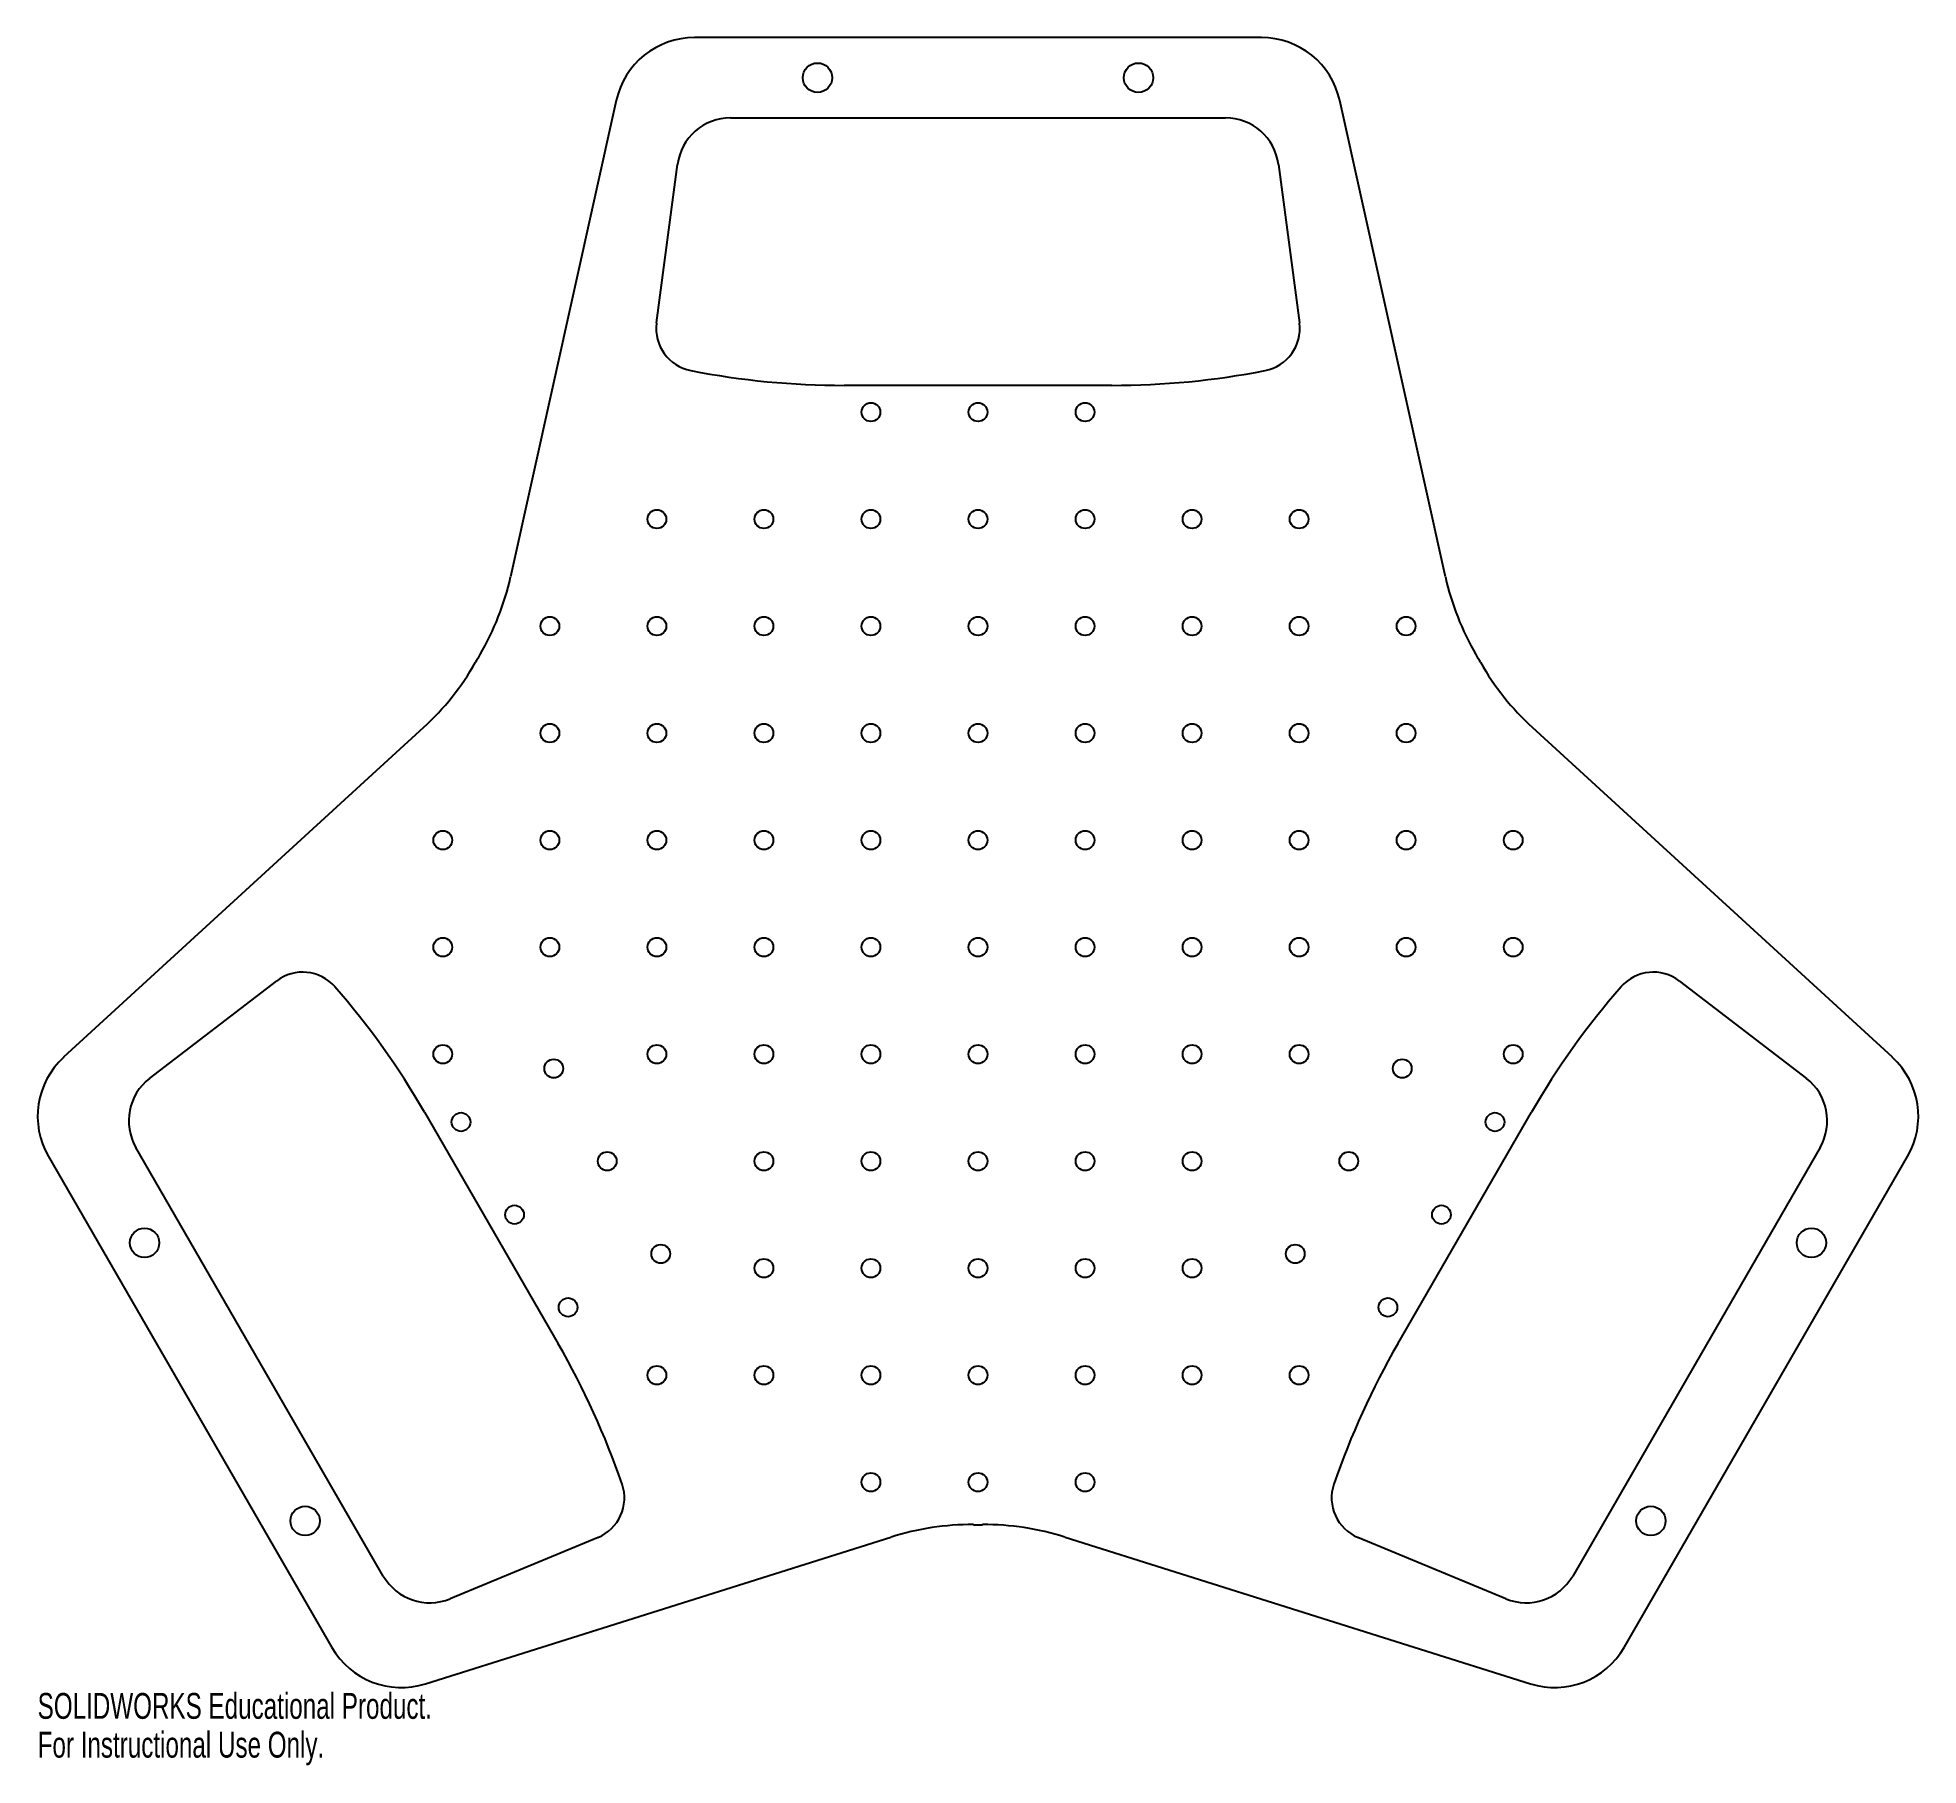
# Model space of a CAD drawing. Header units: millimetres. Extents: x -176 to 176, y -153 to 170.
import ezdxf

# ---------------------------------------------------------------- set-up
doc = ezdxf.new("R2010")
doc.units = ezdxf.units.MM
doc.styles.add('SLDTEXTSTYLE0', font='TXT', dxfattribs={"width": 0.7})

msp = doc.modelspace()

# ---------------------------------------------------------------- linework, layer by layer
at = {"color": 7, "linetype": 'Continuous', "lineweight": 25}
for p, q in [((52.96, 170), (-52.96, 170)), ((-67.61, 158.25), (-87.35, 69.2)), ((87.35, 69.2), (67.61, 158.25)), ((-46.23, 155), (46.23, 155)), ((-60.05, 116.66), (-56.14, 146.31)), ((56.14, 146.31), (60.05, 116.66)), ((25, 105), (-25, 105)), ((-103.6, 41.04), (-170.85, -20.58)), ((170.85, -20.58), (103.6, 41.04)), ((-154.78, -24.53), (-131.05, -6.33)), ((131.05, -6.33), (154.78, -24.53)), ((-103.43, -30.85), (-78.43, -74.15)), ((78.43, -74.15), (103.43, -30.85)), ((-111.12, -117.54), (-157.35, -37.46)), ((157.35, -37.46), (111.12, -117.54)), ((-173.7, -39.13), (-120.74, -130.87)), ((120.74, -130.87), (173.7, -39.13)), ((-103.24, -137.67), (-16.26, -110.24)), ((-71, -110.33), (-98.63, -121.78)), ((16.26, -110.24), (103.24, -137.67)), ((98.63, -121.78), (71, -110.33))]:
    msp.add_line(p, q, dxfattribs=at)
for centre, radius in [((-30, 162.5), 2.75), ((30, 162.5), 2.75), ((-20, 100), 1.75), ((0, 100), 1.75), ((20, 100), 1.75), ((-60, 80), 1.75), ((-40, 80), 1.75), ((-20, 80), 1.75), ((0, 80), 1.75), ((20, 80), 1.75), ((40, 80), 1.75), ((60, 80), 1.75), ((-80, 60), 1.75), ((-60, 60), 1.75), ((-40, 60), 1.75), ((-20, 60), 1.75), ((0, 60), 1.75), ((20, 60), 1.75), ((40, 60), 1.75), ((60, 60), 1.75), ((80, 60), 1.75), ((-80, 40), 1.75), ((-60, 40), 1.75), ((-40, 40), 1.75), ((-20, 40), 1.75), ((0, 40), 1.75), ((20, 40), 1.75), ((40, 40), 1.75), ((60, 40), 1.75), ((80, 40), 1.75), ((-100, 20), 1.75), ((-80, 20), 1.75), ((-60, 20), 1.75), ((-40, 20), 1.75), ((-20, 20), 1.75), ((0, 20), 1.75), ((20, 20), 1.75), ((40, 20), 1.75), ((60, 20), 1.75), ((80, 20), 1.75), ((100, 20), 1.75), ((-100, 0), 1.75), ((-80, 0), 1.75), ((-60, 0), 1.75), ((-40, 0), 1.75), ((-20, 0), 1.75), ((0, 0), 1.75), ((20, 0), 1.75), ((40, 0), 1.75), ((60, 0), 1.75), ((80, 0), 1.75), ((100, 0), 1.75), ((-100, -20), 1.75), ((-79.28, -22.68), 1.75), ((-60, -20), 1.75), ((-40, -20), 1.75), ((-20, -20), 1.75), ((0, -20), 1.75), ((20, -20), 1.75), ((40, -20), 1.75), ((60, -20), 1.75), ((79.28, -22.68), 1.75), ((100, -20), 1.75), ((-96.6, -32.68), 1.75), ((96.6, -32.68), 1.75), ((-69.28, -40), 1.75), ((-40, -40), 1.75), ((-20, -40), 1.75), ((0, -40), 1.75), ((20, -40), 1.75), ((40, -40), 1.75), ((69.28, -40), 1.75), ((-86.6, -50), 1.75), ((86.6, -50), 1.75), ((-155.73, -55.27), 2.75), ((155.73, -55.27), 2.75), ((-59.28, -57.32), 1.75), ((59.28, -57.32), 1.75), ((-40, -60), 1.75), ((-20, -60), 1.75), ((0, -60), 1.75), ((20, -60), 1.75), ((40, -60), 1.75), ((-76.6, -67.32), 1.75), ((76.6, -67.32), 1.75), ((-60, -80), 1.75), ((-40, -80), 1.75), ((-20, -80), 1.75), ((0, -80), 1.75), ((20, -80), 1.75), ((40, -80), 1.75), ((60, -80), 1.75), ((-20, -100), 1.75), ((0, -100), 1.75), ((20, -100), 1.75), ((-125.73, -107.23), 2.75), ((125.73, -107.23), 2.75)]:
    msp.add_circle(centre, radius, dxfattribs=at)
for centre, radius, start, end in [((-52.96, 155), 15, 90, 167.5), ((52.96, 155), 15, 12.5, 90), ((-46.23, 145), 10, 90, 172.5), ((46.23, 145), 10, 7.5, 90), ((-52.12, 115.61), 8, 172.5, 258.9912), ((52.12, 115.61), 8, 281.0088, 7.5), ((-25, 255), 150, 258.9912, 270), ((25, 255), 150, 270, 281.0088), ((-136.16, 80.02), 50, 329.5573, 347.5), ((136.16, 80.02), 50, 192.5, 210.4427), ((-137.38, 77.91), 50, 312.5, 330.4427), ((0, 0), 107.94, 149.5573, 150.4427), ((0, 0), 107.94, 29.5573, 30.4427), ((137.38, 77.91), 50, 209.5573, 227.5), ((-126.18, -12.67), 8, 41.0088, 127.5), ((126.18, -12.67), 8, 52.5, 138.9912), ((-233.34, -105.85), 150, 30, 41.0088), ((233.34, -105.85), 150, 138.9912, 150), ((-160.71, -31.63), 15, 132.5, 210), ((160.71, -31.63), 15, 330, 47.5), ((-148.69, -32.46), 10, 127.5, 210), ((148.69, -32.46), 10, 330, 52.5), ((-208.34, -149.15), 150, 18.9912, 30), ((208.34, -149.15), 150, 150, 161.0088), ((-74.07, -102.94), 8, 292.5, 18.9912), ((74.07, -102.94), 8, 161.0088, 247.5), ((-1.22, -157.93), 50, 89.5573, 107.5), ((0, 0), 107.94, 269.5573, 270.4427), ((1.22, -157.93), 50, 72.5, 90.4427), ((-102.46, -112.54), 10, 210, 292.5), ((102.46, -112.54), 10, 247.5, 330), ((-107.75, -123.37), 15, 210, 287.5), ((107.75, -123.37), 15, 252.5, 330)]:
    msp.add_arc(centre, radius, start, end, dxfattribs=at)

# ---------------------------------------------------------------- texts
at = {"color": 7, "linetype": 'Continuous', "char_height": 4.8336, "attachment_point": 1, "style": 'SLDTEXTSTYLE0'}
for s, insert in [('SOLIDWORKS Educational Product.', (-175.71, -139.39)), ('For Instructional Use Only.', (-175.71, -146.64))]:
    msp.add_mtext(s, dxfattribs=dict(at, insert=insert))

doc.saveas('drawing.dxf')
